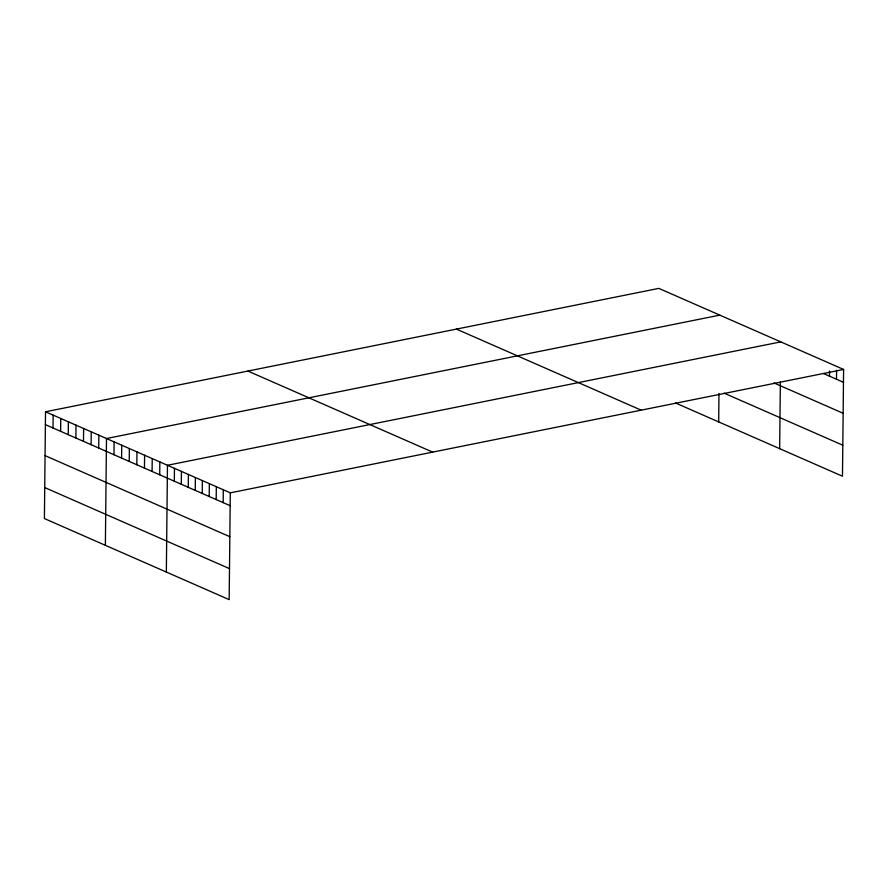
<?xml version="1.0" encoding="UTF-8"?>
<svg xmlns="http://www.w3.org/2000/svg" width="888" height="888" viewBox="0 0 888 888"><rect width="100%" height="100%" fill="white"/><g stroke="black" fill="none" stroke-linecap="round" stroke-linejoin="round"><path stroke-width="1.33" d="M45.521 411.777L44.4 518.559L229.171 599.622L230.292 492.84L45.521 411.777L658.829 288.378L843.6 369.441L842.479 476.223L675.49 402.963M53.003 427.983L53.136 415.129M60.628 431.324L60.761 418.47M68.254 434.665L68.387 421.811M75.868 438.006L76.002 425.152M83.494 441.358L83.627 428.504M91.109 444.699L91.253 431.846M98.735 448.04L98.868 435.187M105.372 545.31L106.493 438.528L719.802 315.129M113.975 454.734L114.119 441.88M121.601 458.075L121.734 445.221M129.226 461.416L129.359 448.562M136.841 464.757L136.974 451.903M144.467 468.109L144.6 455.255M152.092 471.45L152.225 458.596M159.707 474.791L159.84 461.938M166.345 572.061L167.466 465.279L780.774 341.88M174.314 481.196L174.448 468.342M181.296 484.26L181.429 471.406M188.267 487.323L188.411 474.47M195.249 490.387L195.382 477.533M202.231 493.451L202.364 480.597M209.213 496.514L209.346 483.66M216.195 499.578L216.328 486.713M223.177 502.63L223.31 489.776M718.681 421.911L718.98 393.495M779.664 448.662L780.363 381.851M829.503 376.168L829.559 371.029M836.485 379.231L836.585 370.229M230.292 492.84L843.6 369.441M823.687 373.615L843.467 382.295M773.97 382.939L843.145 413.286M724.086 393.14L842.812 445.221M456.432 329.104L641.203 410.167M247.907 371.062L432.678 452.125M45.388 424.642L230.159 505.694M45.055 455.633L229.826 536.696M44.722 487.568L229.493 568.62"/></g></svg>
